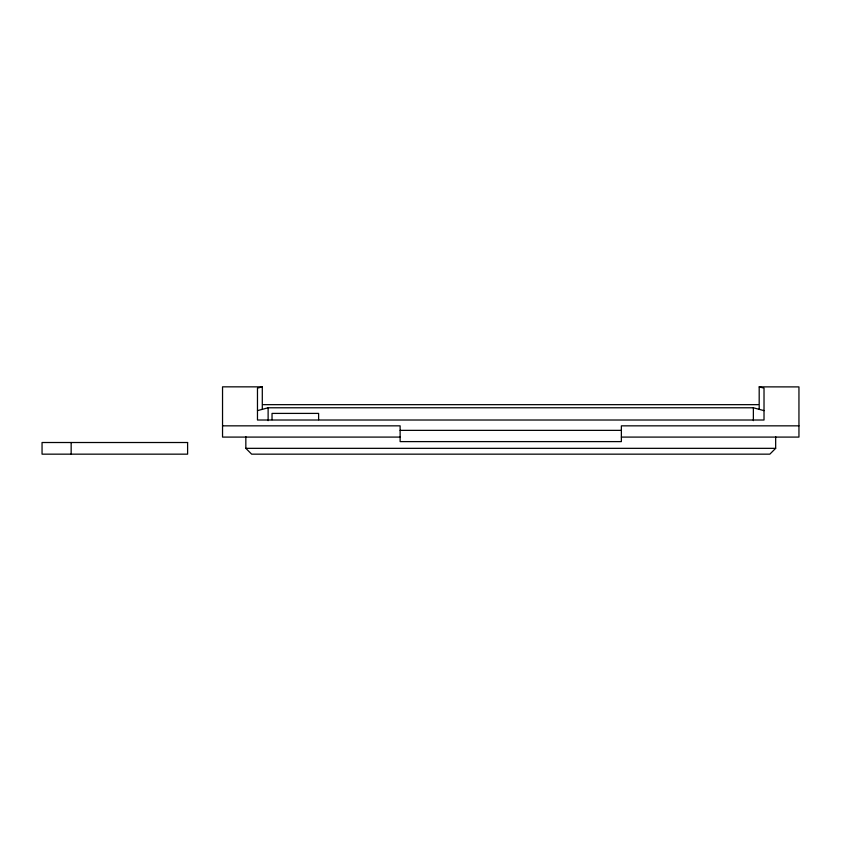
<?xml version="1.0" encoding="UTF-8"?>
<svg xmlns="http://www.w3.org/2000/svg" width="841" height="841" viewBox="0 0 841 841"><rect width="100%" height="100%" fill="white"/><g stroke="black" fill="none" stroke-linecap="round" stroke-linejoin="round"><path stroke-width="1.26" d="M775.665 436.637L775.665 448.337L769.841 454.161L251.648 454.161L245.835 448.337L245.835 436.637M257.472 410.629L268.121 407.78L753.368 407.78L764.017 410.629M262.297 409.336L262.297 386.86L257.472 388.132L257.472 420.016L764.017 420.016L764.017 388.132L759.192 386.871L759.192 409.336M262.297 386.86L222.539 386.839L222.539 437.089L400.127 437.089M263.296 404.658L758.193 404.658M222.539 425.84L400.127 425.84L400.127 441.609L621.373 441.609L621.373 425.84L798.95 425.84M400.127 430.361L621.373 430.361M621.373 437.089L798.95 437.089L798.95 386.902L759.192 386.871M245.835 448.337L775.665 448.337M753.368 407.78L753.368 420.647M318.613 419.733L318.613 413.404L272.032 413.404L272.032 419.733M268.121 407.78L268.121 420.647M71.159 442.513L71.159 454.161M187.606 442.513L42.05 442.513L42.05 454.161L187.606 454.161L187.606 442.513"/></g></svg>
